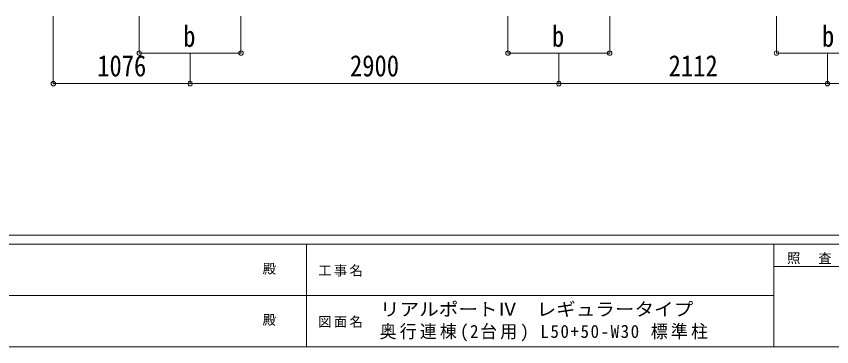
# Model space of a CAD drawing. Units: millimetres at full size. Extents: x -9783 to 9892, y -6828 to 6752.
# Drawn here: x -2751 to 3662, y -6828 to -4233 of the extents above; entities that cross this region are included whole.
import ezdxf
from ezdxf.enums import TextEntityAlignment as Align

# ---------------------------------------------------------------- set-up
doc = ezdxf.new("R2010")
doc.units = ezdxf.units.MM
doc.header["$LTSCALE"] = 35
doc.header["$PDMODE"] = 32
doc.header["$PDSIZE"] = 35
doc.layers.add('0-A_寸法', color=6, linetype='Continuous', lineweight=9)
doc.layers.add('F-0_240', color=7, linetype='Continuous', lineweight=9)
doc.styles.add('ＭＳ ゴシック', font='')
doc.styles.get('ＭＳ ゴシック').set_extended_font_data('MS Gothic')

msp = doc.modelspace()

# ---------------------------------------------------------------- linework, layer by layer
at = {"layer": '0-A_寸法'}
for p, q in [((-2460.38, -4761.51), (-2460.38, -4232.57)), ((-1784.38, -4521.53), (-1784.38, -4232.57)), ((-984.38, -4521.53), (-984.38, -4232.57)), ((1115.62, -4521.53), (1115.62, -4232.57)), ((1915.62, -4521.53), (1915.62, -4232.57)), ((3227.62, -4521.53), (3227.62, -4232.57)), ((-1784.38, -4521.53), (-984.38, -4521.53)), ((-1384.38, -4761.51), (-1384.38, -4521.53)), ((1115.62, -4521.53), (1915.62, -4521.53)), ((1515.62, -4761.51), (1515.62, -4521.53)), ((4027.62, -4521.53), (3227.62, -4521.53)), ((3627.62, -4761.51), (3627.62, -4521.53)), ((-2460.38, -4761.51), (-1384.38, -4761.51)), ((-1384.38, -4761.51), (1515.62, -4761.51)), ((3627.62, -4761.51), (1515.62, -4761.51)), ((6527.62, -4761.51), (3627.62, -4761.51))]:
    msp.add_line(p, q, dxfattribs=at)
for p in [(-1784.38, -4521.53), (-984.38, -4521.53), (1115.62, -4521.53), (1915.62, -4521.53), (3227.62, -4521.53), (-2460.38, -4761.51), (-1384.38, -4761.51), (1515.62, -4761.51), (3627.62, -4761.51)]:
    msp.add_point(p, dxfattribs=at)
at = {"layer": 'F-0_240', "color": 5}
for p, q in [((-9783.03, -5953.1), (9396.97, -5953.1)), ((-9783.03, -6023.1), (6285.75, -6023.1)), ((-469.25, -6023.1), (-469.25, -6828.1)), ((3205.75, -6023.1), (3205.75, -6828.1)), ((3205.75, -6198.1), (5305.75, -6198.1)), ((-3969.25, -6425.6), (3205.75, -6425.6)), ((-9783.03, -6828.1), (9396.97, -6828.1))]:
    msp.add_line(p, q, dxfattribs=at)

# ---------------------------------------------------------------- texts
at = {"layer": '0-A_寸法', "color": 7, "style": 'ＭＳ ゴシック', "width": 0.85}
for s, p in [('b', (-1438.5, -4522.16)), ('b', (1461.5, -4522.16)), ('b', (3585.5, -4522.16)), ('1076', (-2114.88, -4754.51)), ('2900', (-126.88, -4754.51)), ('2112', (2379.12, -4754.51))]:
    msp.add_text(s, height=166.8, dxfattribs=at).set_placement(p, align=Align.BOTTOM_LEFT)
at = {"layer": 'F-0_240', "style": 'ＭＳ ゴシック'}
for p in [(-814.24, -6276.85), (-814.24, -6679.35)]:
    msp.add_text('殿', height=76.98, dxfattribs=at).set_placement(p, align=Align.BOTTOM_LEFT)
at = {"layer": 'F-0_240', "style": 'ＭＳ ゴシック', "width": 1.1}
msp.add_text('リアルポートⅣ\u3000レギュラータイプ', height=102.6, dxfattribs=at).set_placement((109.35, -6616.22), align=Align.BOTTOM_LEFT)
at = {"layer": 'F-0_240', "attachment_point": 7, "style": 'ＭＳ ゴシック'}
for s, insert, char_height in [('\\T1.17;照\u3000査', (3310.76, -6180.6), 76.98), ('\\T1.17;工事名', (-376.96, -6276.85), 76.98), ('\\T1.17;図面名', (-376.96, -6679.35), 76.98), ('\\T1.19;\\W0.95;奥行連棟(2台用)\\~L50+50-W30\\~標準柱', (105.77, -6786.55), 102.6)]:
    msp.add_mtext(s, dxfattribs=dict(at, insert=insert, char_height=char_height))

doc.saveas('drawing.dxf')
